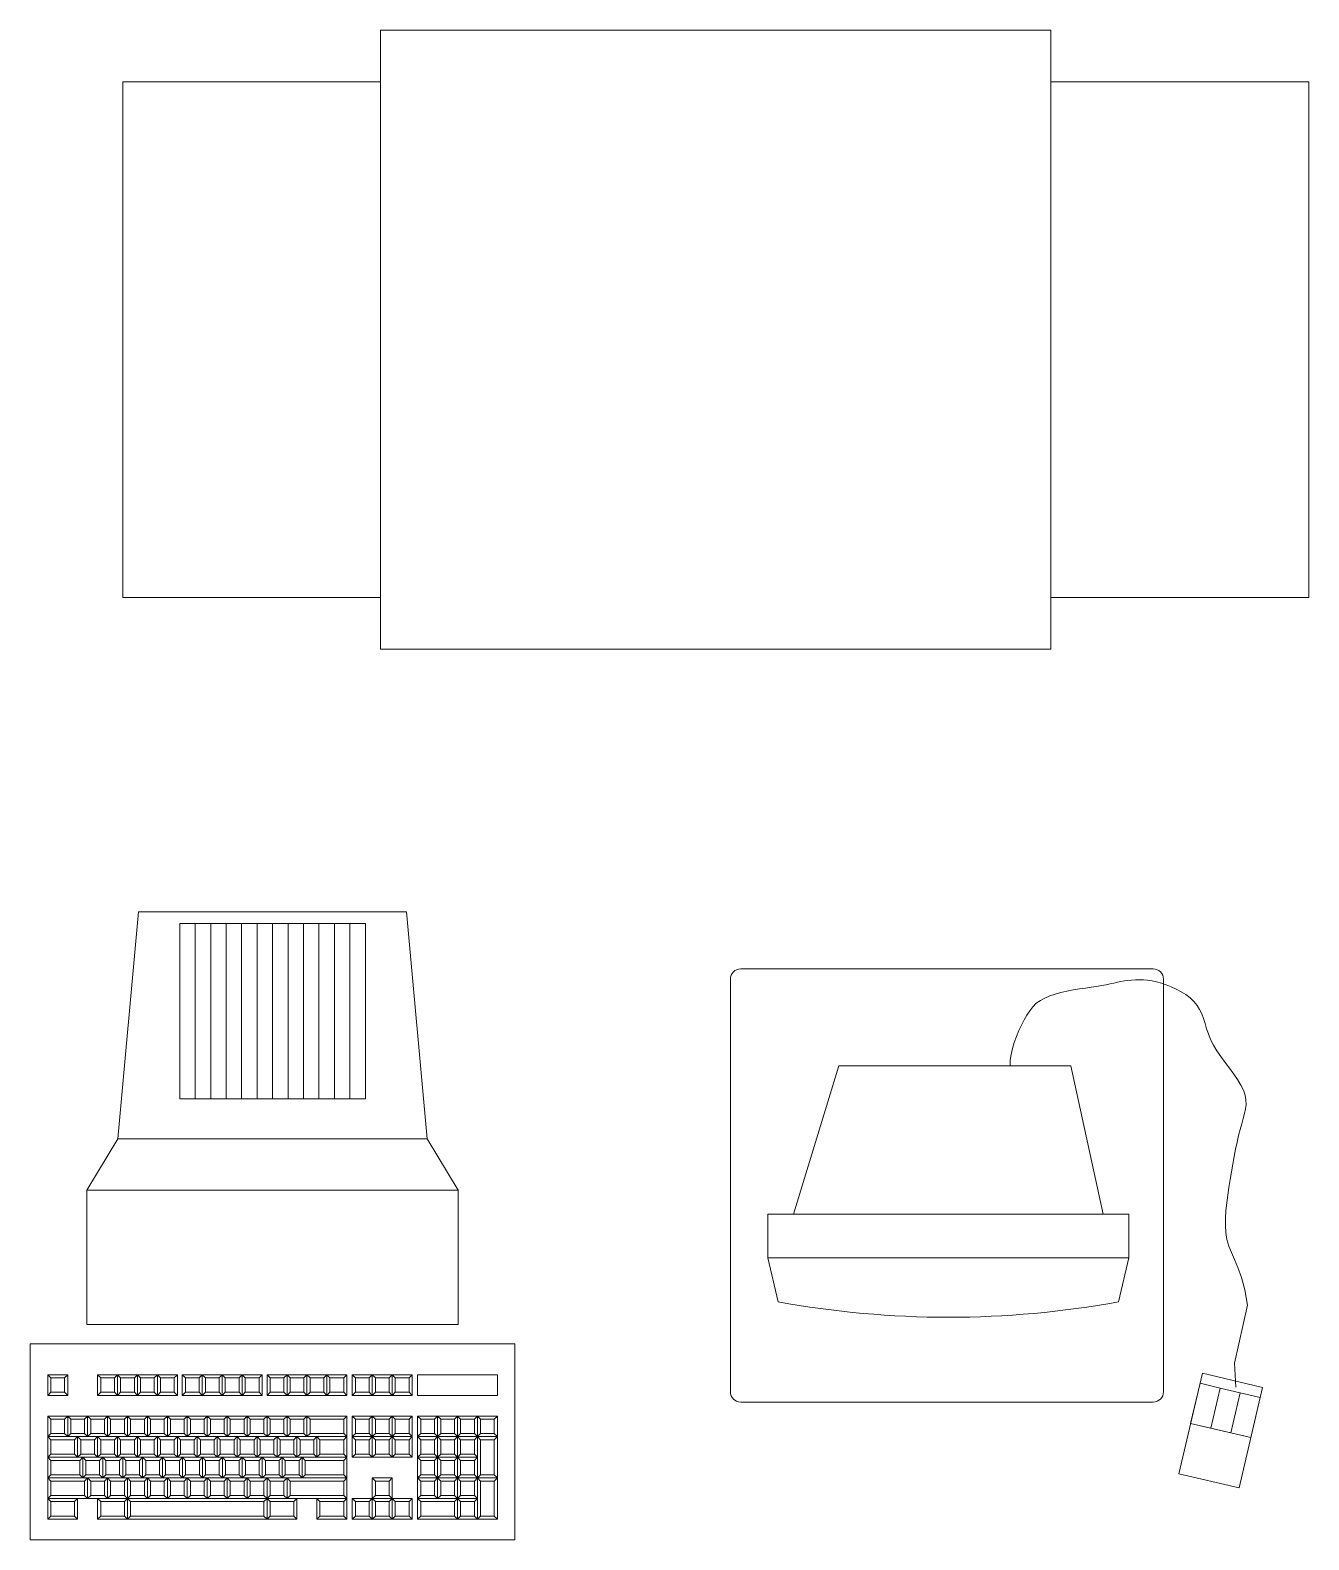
# Model space of a CAD drawing. Header units: centimetres. Extents: x -121 to 982, y -597 to 731.
# Drawn here: x -91.1 to 223.8, y 359.4 to 731.2 of the extents above; entities that cross this region are included whole.
import ezdxf

# ---------------------------------------------------------------- set-up
doc = ezdxf.new("R2010")
doc.units = ezdxf.units.CM
doc.header["$LTSCALE"] = 4.064
doc.layers.add('Design Layer-1', color=7, linetype='Continuous')

# ---------------------------------------------------------------- blocks, each defined once
blk = doc.blocks.new('Group-3')
at = {"color": 7, "linetype": 'Continuous', "lineweight": 18}
for p, q in [((194.86, 509.51), (93.26, 509.51)), ((90.72, 506.97), (90.72, 405.37)), ((183.23, 505.61), (182.13, 505.4)), ((184.23, 505.82), (183.23, 505.61)), ((185.17, 506.02), (184.23, 505.82)), ((186.06, 506.2), (185.17, 506.02)), ((186.92, 506.37), (186.06, 506.2)), ((187.77, 506.53), (186.92, 506.37)), ((188.64, 506.65), (187.77, 506.53)), ((189.53, 506.75), (188.64, 506.65)), ((190.46, 506.81), (189.53, 506.75)), ((191.43, 506.83), (190.46, 506.81)), ((192.43, 506.8), (191.43, 506.83)), ((193.47, 506.71), (192.43, 506.8)), ((194.56, 506.55), (193.47, 506.71)), ((195.68, 506.32), (194.56, 506.55)), ((196.86, 506), (195.68, 506.32)), ((198.07, 505.6), (196.86, 506)), ((197.4, 405.37), (197.4, 506.97)), ((199.31, 505.12), (198.07, 505.6)), ((168.16, 502.33), (167.06, 501.73)), ((169.37, 502.86), (168.16, 502.33)), ((170.7, 503.31), (169.37, 502.86)), ((172.13, 503.69), (170.7, 503.31)), ((173.62, 504.02), (172.13, 503.69)), ((175.15, 504.31), (173.62, 504.02)), ((176.67, 504.56), (175.15, 504.31)), ((178.16, 504.78), (176.67, 504.56)), ((179.59, 504.99), (178.16, 504.78)), ((180.92, 505.2), (179.59, 504.99)), ((182.13, 505.4), (180.92, 505.2)), ((200.54, 504.54), (199.31, 505.12)), ((201.74, 503.89), (200.54, 504.54)), ((202.87, 503.16), (201.74, 503.89)), ((203.92, 502.35), (202.87, 503.16)), ((204.85, 501.46), (203.92, 502.35)), ((164.47, 499.21), (163.75, 498.14)), ((165.24, 500.18), (164.47, 499.21)), ((166.07, 501.04), (165.24, 500.18)), ((167.06, 501.73), (166.07, 501.04)), ((205.65, 500.51), (204.85, 501.46)), ((206.28, 499.49), (205.65, 500.51)), ((206.79, 498.4), (206.28, 499.49)), ((207.22, 497.25), (206.79, 498.4)), ((162.38, 495.67), (161.74, 494.3)), ((163.05, 496.96), (162.38, 495.67)), ((163.75, 498.14), (163.05, 496.96)), ((207.61, 496.04), (207.22, 497.25)), ((208.01, 494.78), (207.61, 496.04)), ((208.46, 493.48), (208.01, 494.78)), ((160.63, 491.39), (160.2, 489.91)), ((161.15, 492.86), (160.63, 491.39)), ((161.74, 494.3), (161.15, 492.86)), ((209, 492.14), (208.46, 493.48)), ((209.68, 490.75), (209, 492.14)), ((210.53, 489.34), (209.68, 490.75)), ((159.66, 487), (159.59, 485.62)), ((159.87, 488.43), (159.66, 487)), ((160.2, 489.91), (159.87, 488.43)), ((211.51, 487.9), (210.53, 489.34)), ((212.56, 486.46), (211.51, 487.9)), ((117.42, 485.62), (106.31, 449.11)), ((174.57, 485.62), (117.42, 485.62)), ((182.51, 449.11), (174.57, 485.62)), ((213.64, 485.03), (212.56, 486.46)), ((214.68, 483.61), (213.64, 485.03)), ((215.64, 482.23), (214.68, 483.61)), ((216.47, 480.9), (215.64, 482.23)), ((217.1, 479.63), (216.47, 480.9)), ((217.51, 478.43), (217.1, 479.63)), ((217.7, 477.28), (217.51, 478.43)), ((217.59, 475.02), (217.72, 476.15)), ((217.72, 476.15), (217.7, 477.28)), ((216.65, 471.37), (217.02, 472.66)), ((217.02, 472.66), (217.35, 473.87)), ((217.35, 473.87), (217.59, 475.02)), ((215.5, 466.82), (215.87, 468.45)), ((215.87, 468.45), (216.26, 469.97)), ((216.26, 469.97), (216.65, 471.37)), ((214.79, 463.29), (215.14, 465.09)), ((215.14, 465.09), (215.5, 466.82)), ((214.13, 459.52), (214.46, 461.43)), ((214.46, 461.43), (214.79, 463.29)), ((213.52, 455.67), (213.82, 457.6)), ((213.82, 457.6), (214.13, 459.52)), ((212.97, 451.86), (213.23, 453.75)), ((213.23, 453.75), (213.52, 455.67)), ((212.65, 448.15), (212.77, 449.99)), ((212.77, 449.99), (212.97, 451.86)), ((188.86, 449.11), (99.96, 449.11)), ((99.96, 449.11), (99.96, 438.31)), ((188.86, 449.11), (182.51, 449.11)), ((188.86, 438.31), (188.86, 449.11)), ((212.64, 446.35), (212.65, 448.15)), ((212.75, 444.6), (212.64, 446.35)), ((213.02, 442.9), (212.75, 444.6)), ((213.47, 441.26), (213.02, 442.9)), ((214.1, 439.66), (213.47, 441.26)), ((214.87, 437.95), (214.1, 439.66)), ((99.96, 438.31), (188.86, 438.31)), ((102.5, 427.52), (99.96, 438.31)), ((188.86, 438.31), (186.32, 427.52)), ((215.71, 435.96), (214.87, 437.95)), ((216.57, 433.54), (215.71, 435.96)), ((217.39, 430.5), (216.57, 433.54)), ((218.09, 426.68), (217.39, 430.5)), ((214.91, 412.38), (218.09, 426.68)), ((206.97, 409.93), (201.17, 385.2)), ((221.81, 406.45), (206.97, 409.93)), ((215.2, 406.49), (214.91, 412.38)), ((206.39, 407.45), (204.07, 397.56)), ((211.33, 406.29), (206.39, 407.45)), ((209.01, 396.4), (211.33, 406.29)), ((211.33, 406.29), (209.01, 396.4)), ((216.28, 405.13), (211.33, 406.29)), ((216, 381.72), (221.81, 406.45)), ((93.26, 402.83), (194.86, 402.83)), ((213.96, 395.24), (216.28, 405.13)), ((216.28, 405.13), (213.96, 395.24)), ((221.23, 403.97), (216.28, 405.13)), ((218.91, 394.08), (221.23, 403.97)), ((204.07, 397.56), (218.91, 394.08)), ((204.07, 397.56), (209.01, 396.4)), ((209.01, 396.4), (213.96, 395.24)), ((213.96, 395.24), (218.91, 394.08)), ((201.17, 385.2), (216, 381.72))]:
    blk.add_line(p, q, dxfattribs=at)
for centre, radius, start, end in [((93.26, 506.97), 2.54, 90, 180), ((194.86, 506.97), 2.54, 0, 90), ((144.41, 656.12), 232.41, 259.6112, 280.3888), ((93.26, 405.37), 2.54, 180, 270), ((194.86, 405.37), 2.54, 270, 0)]:
    blk.add_arc(centre, radius, start, end, dxfattribs=at)
blk = doc.blocks.new('Group-6')
at = {"color": 7, "linetype": 'Continuous', "lineweight": 18}
for p, q in [((-60.12, 467.69), (-55.04, 523.57)), ((11, 523.57), (-55.04, 523.57)), ((-44.88, 520.69), (-44.88, 477.51)), ((0.84, 520.69), (-44.88, 520.69)), ((-41.07, 520.69), (-41.07, 477.51)), ((-37.26, 520.69), (-37.26, 477.51)), ((-33.45, 520.69), (-33.45, 477.51)), ((-29.64, 520.69), (-29.64, 477.51)), ((-25.83, 520.69), (-25.83, 477.51)), ((-22.02, 520.69), (-22.02, 477.51)), ((-18.21, 520.69), (-18.21, 477.51)), ((-14.4, 520.69), (-14.4, 477.51)), ((-10.59, 520.69), (-10.59, 477.51)), ((-6.78, 520.69), (-6.78, 477.51)), ((-2.97, 520.69), (-2.97, 477.51)), ((0.84, 520.69), (0.84, 477.51)), ((16.08, 467.69), (11, 523.57)), ((0.84, 477.51), (-44.88, 477.51)), ((-67.74, 454.99), (-60.12, 467.69)), ((16.08, 467.69), (-60.12, 467.69)), ((23.7, 454.99), (16.08, 467.69)), ((-76.63, 408.79), (-77.39, 409.56)), ((-77.39, 409.56), (-72.48, 409.56)), ((-77.39, 404.48), (-77.39, 409.56)), ((-72.48, 409.56), (-73.24, 408.79)), ((-72.48, 404.48), (-72.48, 409.56)), ((-65.12, 409.56), (-45.47, 409.56)), ((-64.35, 408.79), (-65.12, 409.56)), ((-65.12, 404.48), (-65.12, 409.56)), ((-60.2, 409.56), (-60.97, 408.79)), ((-59.44, 408.79), (-60.2, 409.56)), ((-60.2, 404.48), (-60.2, 409.56)), ((-55.29, 409.56), (-56.06, 408.79)), ((-54.53, 408.79), (-55.29, 409.56)), ((-55.29, 404.48), (-55.29, 409.56)), ((-50.38, 409.56), (-51.15, 408.79)), ((-49.62, 408.79), (-50.38, 409.56)), ((-50.38, 404.48), (-50.38, 409.56)), ((-45.47, 409.56), (-46.23, 408.79)), ((-45.47, 404.48), (-45.47, 409.56)), ((-43.48, 408.79), (-44.25, 409.56)), ((-44.25, 409.56), (-24.6, 409.56)), ((-44.25, 404.48), (-44.25, 409.56)), ((-39.33, 409.56), (-40.1, 408.79)), ((-38.57, 408.79), (-39.33, 409.56)), ((-39.33, 404.48), (-39.33, 409.56)), ((-34.42, 409.56), (-35.19, 408.79)), ((-33.66, 408.79), (-34.42, 409.56)), ((-34.42, 404.48), (-34.42, 409.56)), ((-29.51, 409.56), (-30.28, 408.79)), ((-28.75, 408.79), (-29.51, 409.56)), ((-29.51, 404.48), (-29.51, 409.56)), ((-24.6, 409.56), (-25.36, 408.79)), ((-24.6, 404.48), (-24.6, 409.56)), ((-22.61, 408.79), (-23.37, 409.56)), ((-23.37, 409.56), (-3.73, 409.56)), ((-23.37, 404.48), (-23.37, 409.56)), ((-18.46, 409.56), (-19.23, 408.79)), ((-17.7, 408.79), (-18.46, 409.56)), ((-18.46, 404.48), (-18.46, 409.56)), ((-13.55, 409.56), (-14.32, 408.79)), ((-12.79, 408.79), (-13.55, 409.56)), ((-13.55, 404.48), (-13.55, 409.56)), ((-8.64, 409.56), (-9.4, 408.79)), ((-7.88, 408.79), (-8.64, 409.56)), ((-8.64, 404.48), (-8.64, 409.56)), ((-3.73, 409.56), (-4.49, 408.79)), ((-3.73, 404.48), (-3.73, 409.56)), ((-2.38, 409.56), (12.35, 409.56)), ((-1.62, 408.79), (-2.38, 409.56)), ((-2.38, 404.48), (-2.38, 409.56)), ((2.53, 409.56), (1.77, 408.79)), ((3.3, 408.79), (2.53, 409.56)), ((2.53, 404.48), (2.53, 409.56)), ((7.44, 409.56), (6.68, 408.79)), ((8.21, 408.79), (7.44, 409.56)), ((7.44, 404.48), (7.44, 409.56)), ((12.35, 409.56), (11.59, 408.79)), ((12.35, 404.48), (12.35, 409.56)), ((13.71, 404.48), (13.71, 409.56)), ((13.71, 409.56), (33.35, 409.56)), ((33.35, 404.48), (33.35, 409.56)), ((-76.63, 405.24), (-77.39, 404.48)), ((-76.63, 405.24), (-76.63, 408.79)), ((-76.63, 408.79), (-73.24, 408.79)), ((-76.63, 405.24), (-73.24, 405.24)), ((-73.24, 405.24), (-73.24, 408.79)), ((-72.48, 404.48), (-73.24, 405.24)), ((-64.35, 405.24), (-65.12, 404.48)), ((-64.35, 408.79), (-60.97, 408.79)), ((-64.35, 405.24), (-64.35, 408.79)), ((-64.35, 405.24), (-60.97, 405.24)), ((-60.97, 405.24), (-60.97, 408.79)), ((-60.2, 404.48), (-60.97, 405.24)), ((-59.44, 405.24), (-60.2, 404.48)), ((-59.44, 408.79), (-56.06, 408.79)), ((-59.44, 405.24), (-59.44, 408.79)), ((-59.44, 405.24), (-56.06, 405.24)), ((-56.06, 405.24), (-56.06, 408.79)), ((-55.29, 404.48), (-56.06, 405.24)), ((-54.53, 405.24), (-55.29, 404.48)), ((-54.53, 408.79), (-51.15, 408.79)), ((-54.53, 405.24), (-54.53, 408.79)), ((-54.53, 405.24), (-51.15, 405.24)), ((-51.15, 405.24), (-51.15, 408.79)), ((-50.38, 404.48), (-51.15, 405.24)), ((-49.62, 405.24), (-50.38, 404.48)), ((-49.62, 408.79), (-46.23, 408.79)), ((-49.62, 405.24), (-49.62, 408.79)), ((-49.62, 405.24), (-46.23, 405.24)), ((-46.23, 405.24), (-46.23, 408.79)), ((-45.47, 404.48), (-46.23, 405.24)), ((-43.48, 405.24), (-44.25, 404.48)), ((-43.48, 408.79), (-40.1, 408.79)), ((-43.48, 405.24), (-43.48, 408.79)), ((-43.48, 405.24), (-40.1, 405.24)), ((-40.1, 405.24), (-40.1, 408.79)), ((-39.33, 404.48), (-40.1, 405.24)), ((-38.57, 405.24), (-39.33, 404.48)), ((-38.57, 408.79), (-35.19, 408.79)), ((-38.57, 405.24), (-38.57, 408.79)), ((-38.57, 405.24), (-35.19, 405.24)), ((-35.19, 405.24), (-35.19, 408.79)), ((-34.42, 404.48), (-35.19, 405.24)), ((-33.66, 405.24), (-34.42, 404.48)), ((-33.66, 408.79), (-30.28, 408.79)), ((-33.66, 405.24), (-33.66, 408.79)), ((-33.66, 405.24), (-30.28, 405.24)), ((-30.28, 405.24), (-30.28, 408.79)), ((-29.51, 404.48), (-30.28, 405.24)), ((-28.75, 405.24), (-29.51, 404.48)), ((-28.75, 408.79), (-25.36, 408.79)), ((-28.75, 405.24), (-28.75, 408.79)), ((-28.75, 405.24), (-25.36, 405.24)), ((-25.36, 405.24), (-25.36, 408.79)), ((-24.6, 404.48), (-25.36, 405.24)), ((-22.61, 405.24), (-23.37, 404.48)), ((-22.61, 408.79), (-19.23, 408.79)), ((-22.61, 405.24), (-22.61, 408.79)), ((-22.61, 405.24), (-19.23, 405.24)), ((-19.23, 405.24), (-19.23, 408.79)), ((-18.46, 404.48), (-19.23, 405.24)), ((-17.7, 405.24), (-18.46, 404.48)), ((-17.7, 408.79), (-14.32, 408.79)), ((-17.7, 405.24), (-17.7, 408.79)), ((-17.7, 405.24), (-14.32, 405.24)), ((-14.32, 405.24), (-14.32, 408.79)), ((-13.55, 404.48), (-14.32, 405.24)), ((-12.79, 405.24), (-13.55, 404.48)), ((-12.79, 408.79), (-9.4, 408.79)), ((-12.79, 405.24), (-12.79, 408.79)), ((-12.79, 405.24), (-9.4, 405.24)), ((-9.4, 405.24), (-9.4, 408.79)), ((-8.64, 404.48), (-9.4, 405.24)), ((-7.88, 405.24), (-8.64, 404.48)), ((-7.88, 408.79), (-4.49, 408.79)), ((-7.88, 405.24), (-7.88, 408.79)), ((-7.88, 405.24), (-4.49, 405.24)), ((-4.49, 405.24), (-4.49, 408.79)), ((-3.73, 404.48), (-4.49, 405.24)), ((-1.62, 405.24), (-2.38, 404.48)), ((-1.62, 408.79), (1.77, 408.79)), ((-1.62, 405.24), (-1.62, 408.79)), ((-1.62, 405.24), (1.77, 405.24)), ((1.77, 405.24), (1.77, 408.79)), ((2.53, 404.48), (1.77, 405.24)), ((3.3, 405.24), (2.53, 404.48)), ((3.3, 408.79), (6.68, 408.79)), ((3.3, 405.24), (3.3, 408.79)), ((3.3, 405.24), (6.68, 405.24)), ((6.68, 405.24), (6.68, 408.79)), ((7.44, 404.48), (6.68, 405.24)), ((8.21, 405.24), (7.44, 404.48)), ((8.21, 408.79), (11.59, 408.79)), ((8.21, 405.24), (8.21, 408.79)), ((8.21, 405.24), (11.59, 405.24)), ((11.59, 405.24), (11.59, 408.79)), ((12.35, 404.48), (11.59, 405.24)), ((-77.39, 404.48), (-72.48, 404.48)), ((-65.12, 404.48), (-45.47, 404.48)), ((-44.25, 404.48), (-24.6, 404.48)), ((-23.37, 404.48), (-3.73, 404.48)), ((-2.38, 404.48), (12.35, 404.48)), ((13.71, 404.48), (33.35, 404.48)), ((-77.39, 399.4), (-3.73, 399.4)), ((-76.63, 398.63), (-77.39, 399.4)), ((-77.39, 374), (-77.39, 399.4)), ((-76.63, 398.63), (-73.24, 398.63)), ((-76.63, 395.08), (-76.63, 398.63)), ((-72.48, 399.4), (-73.24, 398.63)), ((-73.24, 395.08), (-73.24, 398.63)), ((-71.72, 398.63), (-72.48, 399.4)), ((-72.48, 394.32), (-72.48, 399.4)), ((-71.72, 398.63), (-68.33, 398.63)), ((-71.72, 395.08), (-71.72, 398.63)), ((-67.57, 399.4), (-68.33, 398.63)), ((-68.33, 395.08), (-68.33, 398.63)), ((-66.81, 398.63), (-67.57, 399.4)), ((-67.57, 394.32), (-67.57, 399.4)), ((-66.81, 398.63), (-63.42, 398.63)), ((-66.81, 395.08), (-66.81, 398.63)), ((-62.66, 399.4), (-63.42, 398.63)), ((-63.42, 395.08), (-63.42, 398.63)), ((-61.9, 398.63), (-62.66, 399.4)), ((-62.66, 394.32), (-62.66, 399.4)), ((-61.9, 398.63), (-58.51, 398.63)), ((-61.9, 395.08), (-61.9, 398.63)), ((-57.75, 399.4), (-58.51, 398.63)), ((-58.51, 395.08), (-58.51, 398.63)), ((-56.99, 398.63), (-57.75, 399.4)), ((-57.75, 394.32), (-57.75, 399.4)), ((-56.99, 398.63), (-53.6, 398.63)), ((-56.99, 395.08), (-56.99, 398.63)), ((-52.84, 399.4), (-53.6, 398.63)), ((-53.6, 395.08), (-53.6, 398.63)), ((-52.08, 398.63), (-52.84, 399.4)), ((-52.84, 394.32), (-52.84, 399.4)), ((-52.08, 398.63), (-48.69, 398.63)), ((-52.08, 395.08), (-52.08, 398.63)), ((-47.93, 399.4), (-48.69, 398.63)), ((-48.69, 395.08), (-48.69, 398.63)), ((-47.17, 398.63), (-47.93, 399.4)), ((-47.93, 394.32), (-47.93, 399.4)), ((-47.17, 398.63), (-43.78, 398.63)), ((-47.17, 395.08), (-47.17, 398.63)), ((-43.02, 399.4), (-43.78, 398.63)), ((-43.78, 395.08), (-43.78, 398.63)), ((-42.26, 398.63), (-43.02, 399.4)), ((-43.02, 394.32), (-43.02, 399.4)), ((-42.26, 398.63), (-38.87, 398.63)), ((-42.26, 395.08), (-42.26, 398.63)), ((-38.11, 399.4), (-38.87, 398.63)), ((-38.87, 395.08), (-38.87, 398.63)), ((-37.34, 398.63), (-38.11, 399.4)), ((-38.11, 394.32), (-38.11, 399.4)), ((-37.34, 398.63), (-33.96, 398.63)), ((-37.34, 395.08), (-37.34, 398.63)), ((-33.2, 399.4), (-33.96, 398.63)), ((-33.96, 395.08), (-33.96, 398.63)), ((-32.43, 398.63), (-33.2, 399.4)), ((-33.2, 394.32), (-33.2, 399.4)), ((-32.43, 398.63), (-29.05, 398.63)), ((-32.43, 395.08), (-32.43, 398.63)), ((-28.29, 399.4), (-29.05, 398.63)), ((-29.05, 395.08), (-29.05, 398.63)), ((-27.52, 398.63), (-28.29, 399.4)), ((-28.29, 394.32), (-28.29, 399.4)), ((-27.52, 398.63), (-24.14, 398.63)), ((-27.52, 395.08), (-27.52, 398.63)), ((-23.37, 399.4), (-24.14, 398.63)), ((-24.14, 395.08), (-24.14, 398.63)), ((-22.61, 398.63), (-23.37, 399.4)), ((-23.37, 394.32), (-23.37, 399.4)), ((-22.61, 398.63), (-19.23, 398.63)), ((-22.61, 395.08), (-22.61, 398.63)), ((-18.46, 399.4), (-19.23, 398.63)), ((-19.23, 395.08), (-19.23, 398.63)), ((-17.7, 398.63), (-18.46, 399.4)), ((-18.46, 394.32), (-18.46, 399.4)), ((-17.7, 398.63), (-14.32, 398.63)), ((-17.7, 395.08), (-17.7, 398.63)), ((-13.55, 399.4), (-14.32, 398.63)), ((-14.32, 395.08), (-14.32, 398.63)), ((-12.79, 398.63), (-13.55, 399.4)), ((-13.55, 394.32), (-13.55, 399.4)), ((-12.79, 398.63), (-4.49, 398.63)), ((-12.79, 395.08), (-12.79, 398.63)), ((-3.73, 399.4), (-4.49, 398.63)), ((-4.49, 395.08), (-4.49, 398.63)), ((-3.73, 374), (-3.73, 399.4)), ((12.35, 399.4), (-2.38, 399.4)), ((-1.62, 398.63), (-2.38, 399.4)), ((-2.38, 389.24), (-2.38, 399.4)), ((-1.62, 398.63), (1.77, 398.63)), ((-1.62, 395.08), (-1.62, 398.63)), ((2.53, 399.4), (1.77, 398.63)), ((1.77, 395.08), (1.77, 398.63)), ((3.3, 398.63), (2.53, 399.4)), ((2.53, 389.24), (2.53, 399.4)), ((3.3, 398.63), (6.68, 398.63)), ((3.3, 395.08), (3.3, 398.63)), ((7.44, 399.4), (6.68, 398.63)), ((6.68, 395.08), (6.68, 398.63)), ((8.21, 398.63), (7.44, 399.4)), ((7.44, 389.24), (7.44, 399.4)), ((8.21, 398.63), (11.59, 398.63)), ((8.21, 395.08), (8.21, 398.63)), ((12.35, 399.4), (11.59, 398.63)), ((11.59, 395.08), (11.59, 398.63)), ((12.35, 389.24), (12.35, 399.4)), ((14.47, 398.63), (13.71, 399.4)), ((13.71, 374), (13.71, 399.4)), ((33.35, 399.4), (13.71, 399.4)), ((14.47, 398.63), (17.86, 398.63)), ((14.47, 395.08), (14.47, 398.63)), ((18.62, 399.4), (17.86, 398.63)), ((17.86, 395.08), (17.86, 398.63)), ((19.38, 398.63), (18.62, 399.4)), ((18.62, 379.08), (18.62, 399.4)), ((19.38, 398.63), (22.77, 398.63)), ((19.38, 395.08), (19.38, 398.63)), ((23.53, 399.4), (22.77, 398.63)), ((22.77, 395.08), (22.77, 398.63)), ((24.29, 398.63), (23.53, 399.4)), ((23.53, 374), (23.53, 399.4)), ((24.29, 398.63), (27.68, 398.63)), ((24.29, 395.08), (24.29, 398.63)), ((28.44, 399.4), (27.68, 398.63)), ((27.68, 395.08), (27.68, 398.63)), ((29.2, 398.63), (28.44, 399.4)), ((28.44, 374), (28.44, 399.4)), ((29.2, 398.63), (32.59, 398.63)), ((29.2, 395.08), (29.2, 398.63)), ((33.35, 399.4), (32.59, 398.63)), ((32.59, 395.08), (32.59, 398.63)), ((33.35, 374), (33.35, 399.4)), ((-76.63, 395.08), (-77.39, 394.32)), ((-77.39, 394.32), (-3.73, 394.32)), ((-76.63, 393.55), (-77.39, 394.32)), ((-76.63, 395.08), (-73.24, 395.08)), ((-72.48, 394.32), (-73.24, 395.08)), ((-71.72, 395.08), (-72.48, 394.32)), ((-71.72, 395.08), (-68.33, 395.08)), ((-70.03, 394.32), (-70.79, 393.55)), ((-69.26, 393.55), (-70.03, 394.32)), ((-70.03, 389.24), (-70.03, 394.32)), ((-67.57, 394.32), (-68.33, 395.08)), ((-66.81, 395.08), (-67.57, 394.32)), ((-66.81, 395.08), (-63.42, 395.08)), ((-65.12, 394.32), (-65.88, 393.55)), ((-64.35, 393.55), (-65.12, 394.32)), ((-65.12, 389.24), (-65.12, 394.32)), ((-62.66, 394.32), (-63.42, 395.08)), ((-61.9, 395.08), (-62.66, 394.32)), ((-61.9, 395.08), (-58.51, 395.08)), ((-60.2, 394.32), (-60.97, 393.55)), ((-59.44, 393.55), (-60.2, 394.32)), ((-60.2, 389.24), (-60.2, 394.32)), ((-57.75, 394.32), (-58.51, 395.08)), ((-56.99, 395.08), (-57.75, 394.32)), ((-56.99, 395.08), (-53.6, 395.08)), ((-55.29, 394.32), (-56.06, 393.55)), ((-54.53, 393.55), (-55.29, 394.32)), ((-55.29, 389.24), (-55.29, 394.32)), ((-52.84, 394.32), (-53.6, 395.08)), ((-52.08, 395.08), (-52.84, 394.32)), ((-52.08, 395.08), (-48.69, 395.08)), ((-50.38, 394.32), (-51.15, 393.55)), ((-49.62, 393.55), (-50.38, 394.32)), ((-50.38, 389.24), (-50.38, 394.32)), ((-47.93, 394.32), (-48.69, 395.08)), ((-47.17, 395.08), (-47.93, 394.32)), ((-47.17, 395.08), (-43.78, 395.08)), ((-45.47, 394.32), (-46.23, 393.55)), ((-44.71, 393.55), (-45.47, 394.32)), ((-45.47, 389.24), (-45.47, 394.32)), ((-43.02, 394.32), (-43.78, 395.08)), ((-42.26, 395.08), (-43.02, 394.32)), ((-42.26, 395.08), (-38.87, 395.08)), ((-40.56, 394.32), (-41.32, 393.55)), ((-39.8, 393.55), (-40.56, 394.32)), ((-40.56, 389.24), (-40.56, 394.32)), ((-38.11, 394.32), (-38.87, 395.08)), ((-37.34, 395.08), (-38.11, 394.32)), ((-37.34, 395.08), (-33.96, 395.08)), ((-35.65, 394.32), (-36.41, 393.55)), ((-34.89, 393.55), (-35.65, 394.32)), ((-35.65, 389.24), (-35.65, 394.32)), ((-33.2, 394.32), (-33.96, 395.08)), ((-32.43, 395.08), (-33.2, 394.32)), ((-32.43, 395.08), (-29.05, 395.08)), ((-30.74, 394.32), (-31.5, 393.55)), ((-29.98, 393.55), (-30.74, 394.32)), ((-30.74, 389.24), (-30.74, 394.32)), ((-28.29, 394.32), (-29.05, 395.08)), ((-27.52, 395.08), (-28.29, 394.32)), ((-27.52, 395.08), (-24.14, 395.08)), ((-25.83, 394.32), (-26.59, 393.55)), ((-25.07, 393.55), (-25.83, 394.32)), ((-25.83, 389.24), (-25.83, 394.32)), ((-23.37, 394.32), (-24.14, 395.08)), ((-22.61, 395.08), (-23.37, 394.32)), ((-22.61, 395.08), (-19.23, 395.08)), ((-20.92, 394.32), (-21.68, 393.55)), ((-20.16, 393.55), (-20.92, 394.32)), ((-20.92, 389.24), (-20.92, 394.32)), ((-18.46, 394.32), (-19.23, 395.08)), ((-17.7, 395.08), (-18.46, 394.32)), ((-17.7, 395.08), (-14.32, 395.08)), ((-16.01, 394.32), (-16.77, 393.55)), ((-15.25, 393.55), (-16.01, 394.32)), ((-16.01, 389.24), (-16.01, 394.32)), ((-13.55, 394.32), (-14.32, 395.08)), ((-12.79, 395.08), (-13.55, 394.32)), ((-12.79, 395.08), (-4.49, 395.08)), ((-11.1, 394.32), (-11.86, 393.55)), ((-10.34, 393.55), (-11.1, 394.32)), ((-11.1, 389.24), (-11.1, 394.32)), ((-3.73, 394.32), (-4.49, 395.08)), ((-3.73, 394.32), (-4.49, 393.55)), ((-1.62, 395.08), (-2.38, 394.32)), ((-2.38, 394.32), (12.35, 394.32)), ((-1.62, 393.55), (-2.38, 394.32)), ((-1.62, 395.08), (1.77, 395.08)), ((2.53, 394.32), (1.77, 395.08)), ((2.53, 394.32), (1.77, 393.55)), ((3.3, 395.08), (2.53, 394.32)), ((3.3, 393.55), (2.53, 394.32)), ((3.3, 395.08), (6.68, 395.08)), ((7.44, 394.32), (6.68, 395.08)), ((7.44, 394.32), (6.68, 393.55)), ((8.21, 395.08), (7.44, 394.32)), ((8.21, 393.55), (7.44, 394.32)), ((8.21, 395.08), (11.59, 395.08)), ((12.35, 394.32), (11.59, 395.08)), ((12.35, 394.32), (11.59, 393.55)), ((14.47, 395.08), (13.71, 394.32)), ((14.47, 393.55), (13.71, 394.32)), ((13.71, 394.32), (33.35, 394.32)), ((14.47, 395.08), (17.86, 395.08)), ((18.62, 394.32), (17.86, 395.08)), ((18.62, 394.32), (17.86, 393.55)), ((19.38, 395.08), (18.62, 394.32)), ((19.38, 393.55), (18.62, 394.32)), ((19.38, 395.08), (22.77, 395.08)), ((23.53, 394.32), (22.77, 395.08)), ((23.53, 394.32), (22.77, 393.55)), ((24.29, 395.08), (23.53, 394.32)), ((24.29, 393.55), (23.53, 394.32)), ((24.29, 395.08), (27.68, 395.08)), ((28.44, 394.32), (27.68, 395.08)), ((28.44, 394.32), (27.68, 393.55)), ((29.2, 395.08), (28.44, 394.32)), ((29.2, 393.55), (28.44, 394.32)), ((29.2, 395.08), (32.59, 395.08)), ((33.35, 394.32), (32.59, 395.08)), ((33.35, 394.32), (32.59, 393.55)), ((-76.63, 393.55), (-70.79, 393.55)), ((-76.63, 390), (-76.63, 393.55)), ((-70.79, 390), (-70.79, 393.55)), ((-69.26, 393.55), (-65.88, 393.55)), ((-69.26, 390), (-69.26, 393.55)), ((-65.88, 390), (-65.88, 393.55)), ((-64.35, 393.55), (-60.97, 393.55)), ((-64.35, 390), (-64.35, 393.55)), ((-60.97, 390), (-60.97, 393.55)), ((-59.44, 393.55), (-56.06, 393.55)), ((-59.44, 390), (-59.44, 393.55)), ((-56.06, 390), (-56.06, 393.55)), ((-54.53, 393.55), (-51.15, 393.55)), ((-54.53, 390), (-54.53, 393.55)), ((-51.15, 390), (-51.15, 393.55)), ((-49.62, 393.55), (-46.23, 393.55)), ((-49.62, 390), (-49.62, 393.55)), ((-46.23, 390), (-46.23, 393.55)), ((-44.71, 393.55), (-41.32, 393.55)), ((-44.71, 390), (-44.71, 393.55)), ((-41.32, 390), (-41.32, 393.55)), ((-39.8, 393.55), (-36.41, 393.55)), ((-39.8, 390), (-39.8, 393.55)), ((-36.41, 390), (-36.41, 393.55)), ((-34.89, 393.55), (-31.5, 393.55)), ((-34.89, 390), (-34.89, 393.55)), ((-31.5, 390), (-31.5, 393.55)), ((-29.98, 393.55), (-26.59, 393.55)), ((-29.98, 390), (-29.98, 393.55)), ((-26.59, 390), (-26.59, 393.55)), ((-25.07, 393.55), (-21.68, 393.55)), ((-25.07, 390), (-25.07, 393.55)), ((-21.68, 390), (-21.68, 393.55)), ((-20.16, 393.55), (-16.77, 393.55)), ((-20.16, 390), (-20.16, 393.55)), ((-16.77, 390), (-16.77, 393.55)), ((-15.25, 393.55), (-11.86, 393.55)), ((-15.25, 390), (-15.25, 393.55)), ((-11.86, 390), (-11.86, 393.55)), ((-10.34, 393.55), (-4.49, 393.55)), ((-10.34, 390), (-10.34, 393.55)), ((-4.49, 390), (-4.49, 393.55)), ((-1.62, 393.55), (1.77, 393.55)), ((-1.62, 390), (-1.62, 393.55)), ((1.77, 390), (1.77, 393.55)), ((3.3, 393.55), (6.68, 393.55)), ((3.3, 390), (3.3, 393.55)), ((6.68, 390), (6.68, 393.55)), ((8.21, 393.55), (11.59, 393.55)), ((8.21, 390), (8.21, 393.55)), ((11.59, 390), (11.59, 393.55)), ((14.47, 393.55), (17.86, 393.55)), ((14.47, 390), (14.47, 393.55)), ((17.86, 390), (17.86, 393.55)), ((19.38, 393.55), (22.77, 393.55)), ((19.38, 390), (19.38, 393.55)), ((22.77, 390), (22.77, 393.55)), ((24.29, 393.55), (27.68, 393.55)), ((24.29, 390), (24.29, 393.55)), ((27.68, 390), (27.68, 393.55)), ((29.2, 384.92), (29.2, 393.55)), ((29.2, 393.55), (32.59, 393.55)), ((32.59, 384.92), (32.59, 393.55)), ((-76.63, 390), (-77.39, 389.24)), ((-77.39, 389.24), (-3.73, 389.24)), ((-76.63, 388.47), (-77.39, 389.24)), ((-76.63, 390), (-70.79, 390)), ((-76.63, 388.47), (-69.52, 388.47)), ((-76.63, 384.92), (-76.63, 388.47)), ((-70.03, 389.24), (-70.79, 390)), ((-69.26, 390), (-70.03, 389.24)), ((-68.76, 389.24), (-69.52, 388.47)), ((-69.52, 384.92), (-69.52, 388.47)), ((-69.26, 390), (-65.88, 390)), ((-67.99, 388.47), (-68.76, 389.24)), ((-68.76, 384.16), (-68.76, 389.24)), ((-67.99, 388.47), (-64.61, 388.47)), ((-67.99, 384.92), (-67.99, 388.47)), ((-65.12, 389.24), (-65.88, 390)), ((-64.35, 390), (-65.12, 389.24)), ((-63.85, 389.24), (-64.61, 388.47)), ((-64.61, 384.92), (-64.61, 388.47)), ((-64.35, 390), (-60.97, 390)), ((-63.08, 388.47), (-63.85, 389.24)), ((-63.85, 384.16), (-63.85, 389.24)), ((-63.08, 388.47), (-59.7, 388.47)), ((-63.08, 384.92), (-63.08, 388.47)), ((-60.2, 389.24), (-60.97, 390)), ((-59.44, 390), (-60.2, 389.24)), ((-58.93, 389.24), (-59.7, 388.47)), ((-59.7, 384.92), (-59.7, 388.47)), ((-59.44, 390), (-56.06, 390)), ((-58.17, 388.47), (-58.93, 389.24)), ((-58.93, 384.16), (-58.93, 389.24)), ((-58.17, 388.47), (-54.79, 388.47)), ((-58.17, 384.92), (-58.17, 388.47)), ((-55.29, 389.24), (-56.06, 390)), ((-54.53, 390), (-55.29, 389.24)), ((-54.02, 389.24), (-54.79, 388.47)), ((-54.79, 384.92), (-54.79, 388.47)), ((-54.53, 390), (-51.15, 390)), ((-53.26, 388.47), (-54.02, 389.24)), ((-54.02, 384.16), (-54.02, 389.24)), ((-53.26, 388.47), (-49.88, 388.47)), ((-53.26, 384.92), (-53.26, 388.47)), ((-50.38, 389.24), (-51.15, 390)), ((-49.62, 390), (-50.38, 389.24)), ((-49.11, 389.24), (-49.88, 388.47)), ((-49.88, 384.92), (-49.88, 388.47)), ((-49.62, 390), (-46.23, 390)), ((-48.35, 388.47), (-49.11, 389.24)), ((-49.11, 384.16), (-49.11, 389.24)), ((-48.35, 388.47), (-44.96, 388.47)), ((-48.35, 384.92), (-48.35, 388.47)), ((-45.47, 389.24), (-46.23, 390)), ((-44.71, 390), (-45.47, 389.24)), ((-44.2, 389.24), (-44.96, 388.47)), ((-44.96, 384.92), (-44.96, 388.47)), ((-44.71, 390), (-41.32, 390)), ((-43.44, 388.47), (-44.2, 389.24)), ((-44.2, 384.16), (-44.2, 389.24)), ((-43.44, 388.47), (-40.05, 388.47)), ((-43.44, 384.92), (-43.44, 388.47)), ((-40.56, 389.24), (-41.32, 390)), ((-39.8, 390), (-40.56, 389.24)), ((-39.29, 389.24), (-40.05, 388.47)), ((-40.05, 384.92), (-40.05, 388.47)), ((-39.8, 390), (-36.41, 390)), ((-38.53, 388.47), (-39.29, 389.24)), ((-39.29, 384.16), (-39.29, 389.24)), ((-38.53, 388.47), (-35.14, 388.47)), ((-38.53, 384.92), (-38.53, 388.47)), ((-35.65, 389.24), (-36.41, 390)), ((-34.89, 390), (-35.65, 389.24)), ((-34.38, 389.24), (-35.14, 388.47)), ((-35.14, 384.92), (-35.14, 388.47)), ((-34.89, 390), (-31.5, 390)), ((-33.62, 388.47), (-34.38, 389.24)), ((-34.38, 384.16), (-34.38, 389.24)), ((-33.62, 388.47), (-30.23, 388.47)), ((-33.62, 384.92), (-33.62, 388.47)), ((-30.74, 389.24), (-31.5, 390)), ((-29.98, 390), (-30.74, 389.24)), ((-29.47, 389.24), (-30.23, 388.47)), ((-30.23, 384.92), (-30.23, 388.47)), ((-29.98, 390), (-26.59, 390)), ((-28.71, 388.47), (-29.47, 389.24)), ((-29.47, 384.16), (-29.47, 389.24)), ((-28.71, 388.47), (-25.32, 388.47)), ((-28.71, 384.92), (-28.71, 388.47)), ((-25.83, 389.24), (-26.59, 390)), ((-25.07, 390), (-25.83, 389.24)), ((-24.56, 389.24), (-25.32, 388.47)), ((-25.32, 384.92), (-25.32, 388.47)), ((-25.07, 390), (-21.68, 390)), ((-23.8, 388.47), (-24.56, 389.24)), ((-24.56, 384.16), (-24.56, 389.24)), ((-23.8, 388.47), (-20.41, 388.47)), ((-23.8, 384.92), (-23.8, 388.47)), ((-20.92, 389.24), (-21.68, 390)), ((-20.16, 390), (-20.92, 389.24)), ((-19.65, 389.24), (-20.41, 388.47)), ((-20.41, 384.92), (-20.41, 388.47)), ((-20.16, 390), (-16.77, 390)), ((-18.89, 388.47), (-19.65, 389.24)), ((-19.65, 384.16), (-19.65, 389.24)), ((-18.89, 388.47), (-15.5, 388.47)), ((-18.89, 384.92), (-18.89, 388.47)), ((-16.01, 389.24), (-16.77, 390)), ((-15.25, 390), (-16.01, 389.24)), ((-14.74, 389.24), (-15.5, 388.47)), ((-15.5, 384.92), (-15.5, 388.47)), ((-15.25, 390), (-11.86, 390)), ((-13.98, 388.47), (-14.74, 389.24)), ((-14.74, 384.16), (-14.74, 389.24)), ((-13.98, 388.47), (-4.49, 388.47)), ((-13.98, 384.92), (-13.98, 388.47)), ((-11.1, 389.24), (-11.86, 390)), ((-10.34, 390), (-11.1, 389.24)), ((-10.34, 390), (-4.49, 390)), ((-3.73, 389.24), (-4.49, 390)), ((-3.73, 389.24), (-4.49, 388.47)), ((-4.49, 384.92), (-4.49, 388.47)), ((-1.62, 390), (-2.38, 389.24)), ((-2.38, 389.24), (12.35, 389.24)), ((-1.62, 390), (1.77, 390)), ((2.53, 389.24), (1.77, 390)), ((3.3, 390), (2.53, 389.24)), ((3.3, 390), (6.68, 390)), ((7.44, 389.24), (6.68, 390)), ((8.21, 390), (7.44, 389.24)), ((8.21, 390), (11.59, 390)), ((12.35, 389.24), (11.59, 390)), ((14.47, 390), (13.71, 389.24)), ((14.47, 388.47), (13.71, 389.24)), ((13.71, 389.24), (28.44, 389.24)), ((14.47, 390), (17.86, 390)), ((14.47, 388.47), (17.86, 388.47)), ((14.47, 384.92), (14.47, 388.47)), ((18.62, 389.24), (17.86, 390)), ((18.62, 389.24), (17.86, 388.47)), ((17.86, 384.92), (17.86, 388.47)), ((19.38, 390), (18.62, 389.24)), ((19.38, 388.47), (18.62, 389.24)), ((19.38, 390), (22.77, 390)), ((19.38, 388.47), (22.77, 388.47)), ((19.38, 384.92), (19.38, 388.47)), ((23.53, 389.24), (22.77, 390)), ((23.53, 389.24), (22.77, 388.47)), ((22.77, 384.92), (22.77, 388.47)), ((24.29, 390), (23.53, 389.24)), ((24.29, 388.47), (23.53, 389.24)), ((24.29, 390), (27.68, 390)), ((24.29, 388.47), (27.68, 388.47)), ((24.29, 384.92), (24.29, 388.47)), ((28.44, 389.24), (27.68, 390)), ((28.44, 389.24), (27.68, 388.47)), ((27.68, 384.92), (27.68, 388.47)), ((-76.63, 384.92), (-77.39, 384.16)), ((-77.39, 384.16), (-3.73, 384.16)), ((-76.63, 383.39), (-77.39, 384.16)), ((-76.63, 384.92), (-69.52, 384.92)), ((-76.63, 383.39), (-68.33, 383.39)), ((-76.63, 379.84), (-76.63, 383.39)), ((-68.76, 384.16), (-69.52, 384.92)), ((-67.99, 384.92), (-68.76, 384.16)), ((-67.57, 384.16), (-68.33, 383.39)), ((-68.33, 379.84), (-68.33, 383.39)), ((-67.99, 384.92), (-64.61, 384.92)), ((-66.81, 383.39), (-67.57, 384.16)), ((-67.57, 379.08), (-67.57, 384.16)), ((-66.81, 383.39), (-63.42, 383.39)), ((-66.81, 379.84), (-66.81, 383.39)), ((-63.85, 384.16), (-64.61, 384.92)), ((-63.08, 384.92), (-63.85, 384.16)), ((-62.66, 384.16), (-63.42, 383.39)), ((-63.42, 379.84), (-63.42, 383.39)), ((-63.08, 384.92), (-59.7, 384.92)), ((-61.9, 383.39), (-62.66, 384.16)), ((-62.66, 379.08), (-62.66, 384.16)), ((-61.9, 383.39), (-58.51, 383.39)), ((-61.9, 379.84), (-61.9, 383.39)), ((-58.93, 384.16), (-59.7, 384.92)), ((-58.17, 384.92), (-58.93, 384.16)), ((-57.75, 384.16), (-58.51, 383.39)), ((-58.51, 379.84), (-58.51, 383.39)), ((-58.17, 384.92), (-54.79, 384.92)), ((-56.99, 383.39), (-57.75, 384.16)), ((-57.75, 379.08), (-57.75, 384.16)), ((-56.99, 383.39), (-53.6, 383.39)), ((-56.99, 379.84), (-56.99, 383.39)), ((-54.02, 384.16), (-54.79, 384.92)), ((-53.26, 384.92), (-54.02, 384.16)), ((-52.84, 384.16), (-53.6, 383.39)), ((-53.6, 379.84), (-53.6, 383.39)), ((-53.26, 384.92), (-49.88, 384.92)), ((-52.08, 383.39), (-52.84, 384.16)), ((-52.84, 379.08), (-52.84, 384.16)), ((-52.08, 383.39), (-48.69, 383.39)), ((-52.08, 379.84), (-52.08, 383.39)), ((-49.11, 384.16), (-49.88, 384.92)), ((-48.35, 384.92), (-49.11, 384.16)), ((-47.93, 384.16), (-48.69, 383.39)), ((-48.69, 379.84), (-48.69, 383.39)), ((-48.35, 384.92), (-44.96, 384.92)), ((-47.17, 383.39), (-47.93, 384.16)), ((-47.93, 379.08), (-47.93, 384.16)), ((-47.17, 383.39), (-43.78, 383.39)), ((-47.17, 379.84), (-47.17, 383.39)), ((-44.2, 384.16), (-44.96, 384.92)), ((-43.44, 384.92), (-44.2, 384.16)), ((-43.02, 384.16), (-43.78, 383.39)), ((-43.78, 379.84), (-43.78, 383.39)), ((-43.44, 384.92), (-40.05, 384.92)), ((-42.26, 383.39), (-43.02, 384.16)), ((-43.02, 379.08), (-43.02, 384.16)), ((-42.26, 383.39), (-38.87, 383.39)), ((-42.26, 379.84), (-42.26, 383.39)), ((-39.29, 384.16), (-40.05, 384.92)), ((-38.53, 384.92), (-39.29, 384.16)), ((-38.11, 384.16), (-38.87, 383.39)), ((-38.87, 379.84), (-38.87, 383.39)), ((-38.53, 384.92), (-35.14, 384.92)), ((-37.34, 383.39), (-38.11, 384.16)), ((-38.11, 379.08), (-38.11, 384.16)), ((-37.34, 383.39), (-33.96, 383.39)), ((-37.34, 379.84), (-37.34, 383.39)), ((-34.38, 384.16), (-35.14, 384.92)), ((-33.62, 384.92), (-34.38, 384.16)), ((-33.2, 384.16), (-33.96, 383.39)), ((-33.96, 379.84), (-33.96, 383.39)), ((-33.62, 384.92), (-30.23, 384.92)), ((-32.43, 383.39), (-33.2, 384.16)), ((-33.2, 379.08), (-33.2, 384.16)), ((-32.43, 383.39), (-29.05, 383.39)), ((-32.43, 379.84), (-32.43, 383.39)), ((-29.47, 384.16), (-30.23, 384.92)), ((-28.71, 384.92), (-29.47, 384.16)), ((-28.29, 384.16), (-29.05, 383.39)), ((-29.05, 379.84), (-29.05, 383.39)), ((-28.71, 384.92), (-25.32, 384.92)), ((-27.52, 383.39), (-28.29, 384.16)), ((-28.29, 379.08), (-28.29, 384.16)), ((-27.52, 383.39), (-24.14, 383.39)), ((-27.52, 379.84), (-27.52, 383.39)), ((-24.56, 384.16), (-25.32, 384.92)), ((-23.8, 384.92), (-24.56, 384.16)), ((-23.37, 384.16), (-24.14, 383.39)), ((-24.14, 379.84), (-24.14, 383.39)), ((-23.8, 384.92), (-20.41, 384.92)), ((-22.61, 383.39), (-23.37, 384.16)), ((-23.37, 379.08), (-23.37, 384.16)), ((-22.61, 383.39), (-19.23, 383.39)), ((-22.61, 379.84), (-22.61, 383.39)), ((-19.65, 384.16), (-20.41, 384.92)), ((-18.89, 384.92), (-19.65, 384.16)), ((-18.46, 384.16), (-19.23, 383.39)), ((-19.23, 379.84), (-19.23, 383.39)), ((-18.89, 384.92), (-15.5, 384.92)), ((-17.7, 383.39), (-18.46, 384.16)), ((-18.46, 379.08), (-18.46, 384.16)), ((-17.7, 383.39), (-4.49, 383.39)), ((-17.7, 379.84), (-17.7, 383.39)), ((-14.74, 384.16), (-15.5, 384.92)), ((-13.98, 384.92), (-14.74, 384.16)), ((-13.98, 384.92), (-4.49, 384.92)), ((-3.73, 384.16), (-4.49, 384.92)), ((-3.73, 384.16), (-4.49, 383.39)), ((-4.49, 379.84), (-4.49, 383.39)), ((3.3, 383.39), (2.53, 384.16)), ((2.53, 374), (2.53, 384.16)), ((7.44, 384.16), (2.53, 384.16)), ((3.3, 383.39), (6.68, 383.39)), ((3.3, 379.84), (3.3, 383.39)), ((7.44, 384.16), (6.68, 383.39)), ((6.68, 379.84), (6.68, 383.39)), ((7.44, 374), (7.44, 384.16)), ((14.47, 384.92), (13.71, 384.16)), ((14.47, 383.39), (13.71, 384.16)), ((13.71, 384.16), (33.35, 384.16)), ((14.47, 384.92), (17.86, 384.92)), ((14.47, 383.39), (17.86, 383.39)), ((14.47, 379.84), (14.47, 383.39)), ((18.62, 384.16), (17.86, 384.92)), ((18.62, 384.16), (17.86, 383.39)), ((17.86, 379.84), (17.86, 383.39)), ((19.38, 384.92), (18.62, 384.16)), ((19.38, 383.39), (18.62, 384.16)), ((19.38, 384.92), (22.77, 384.92)), ((19.38, 383.39), (22.77, 383.39)), ((19.38, 379.84), (19.38, 383.39)), ((23.53, 384.16), (22.77, 384.92)), ((23.53, 384.16), (22.77, 383.39)), ((22.77, 379.84), (22.77, 383.39)), ((24.29, 384.92), (23.53, 384.16)), ((24.29, 383.39), (23.53, 384.16)), ((24.29, 384.92), (27.68, 384.92)), ((24.29, 383.39), (27.68, 383.39)), ((24.29, 379.84), (24.29, 383.39)), ((28.44, 384.16), (27.68, 384.92)), ((28.44, 384.16), (27.68, 383.39)), ((27.68, 379.84), (27.68, 383.39)), ((29.2, 384.92), (28.44, 384.16)), ((29.2, 383.39), (28.44, 384.16)), ((29.2, 384.92), (32.59, 384.92)), ((29.2, 383.39), (32.59, 383.39)), ((29.2, 374.76), (29.2, 383.39)), ((33.35, 384.16), (32.59, 384.92)), ((33.35, 384.16), (32.59, 383.39)), ((32.59, 374.76), (32.59, 383.39)), ((-76.63, 379.84), (-77.39, 379.08)), ((-76.63, 379.84), (-68.33, 379.84)), ((-67.57, 379.08), (-68.33, 379.84)), ((-66.81, 379.84), (-67.57, 379.08)), ((-66.81, 379.84), (-63.42, 379.84)), ((-62.66, 379.08), (-63.42, 379.84)), ((-61.9, 379.84), (-62.66, 379.08)), ((-61.9, 379.84), (-58.51, 379.84)), ((-57.75, 379.08), (-58.51, 379.84)), ((-56.99, 379.84), (-57.75, 379.08)), ((-56.99, 379.84), (-53.6, 379.84)), ((-52.84, 379.08), (-53.6, 379.84)), ((-52.08, 379.84), (-52.84, 379.08)), ((-52.08, 379.84), (-48.69, 379.84)), ((-47.93, 379.08), (-48.69, 379.84)), ((-47.17, 379.84), (-47.93, 379.08)), ((-47.17, 379.84), (-43.78, 379.84)), ((-43.02, 379.08), (-43.78, 379.84)), ((-42.26, 379.84), (-43.02, 379.08)), ((-42.26, 379.84), (-38.87, 379.84)), ((-38.11, 379.08), (-38.87, 379.84)), ((-37.34, 379.84), (-38.11, 379.08)), ((-37.34, 379.84), (-33.96, 379.84)), ((-33.2, 379.08), (-33.96, 379.84)), ((-32.43, 379.84), (-33.2, 379.08)), ((-32.43, 379.84), (-29.05, 379.84)), ((-28.29, 379.08), (-29.05, 379.84)), ((-27.52, 379.84), (-28.29, 379.08)), ((-27.52, 379.84), (-24.14, 379.84)), ((-23.37, 379.08), (-24.14, 379.84)), ((-22.61, 379.84), (-23.37, 379.08)), ((-22.61, 379.84), (-19.23, 379.84)), ((-18.46, 379.08), (-19.23, 379.84)), ((-17.7, 379.84), (-18.46, 379.08)), ((-17.7, 379.84), (-4.49, 379.84)), ((-3.73, 379.08), (-4.49, 379.84)), ((3.3, 379.84), (2.53, 379.08)), ((3.3, 379.84), (6.68, 379.84)), ((7.44, 379.08), (6.68, 379.84)), ((14.47, 379.84), (13.71, 379.08)), ((14.47, 379.84), (17.86, 379.84)), ((18.62, 379.08), (17.86, 379.84)), ((19.38, 379.84), (18.62, 379.08)), ((19.38, 379.84), (22.77, 379.84)), ((23.53, 379.08), (22.77, 379.84)), ((24.29, 379.84), (23.53, 379.08)), ((24.29, 379.84), (27.68, 379.84)), ((28.44, 379.08), (27.68, 379.84)), ((-77.39, 379.08), (-3.73, 379.08)), ((-76.63, 378.31), (-77.39, 379.08)), ((-76.63, 378.31), (-70.79, 378.31)), ((-76.63, 374.76), (-76.63, 378.31)), ((-70.03, 379.08), (-70.79, 378.31)), ((-70.79, 374.76), (-70.79, 378.31)), ((-70.03, 374), (-70.03, 379.08)), ((-64.35, 378.31), (-65.12, 379.08)), ((-65.12, 374), (-65.12, 379.08)), ((-64.35, 378.31), (-58.51, 378.31)), ((-64.35, 374.76), (-64.35, 378.31)), ((-57.75, 379.08), (-58.51, 378.31)), ((-58.51, 374.76), (-58.51, 378.31)), ((-56.99, 378.31), (-57.75, 379.08)), ((-57.75, 374), (-57.75, 379.08)), ((-56.99, 378.31), (-24.14, 378.31)), ((-56.99, 374.76), (-56.99, 378.31)), ((-23.37, 379.08), (-24.14, 378.31)), ((-24.14, 374.76), (-24.14, 378.31)), ((-22.61, 378.31), (-23.37, 379.08)), ((-23.37, 374), (-23.37, 379.08)), ((-22.61, 378.31), (-16.77, 378.31)), ((-22.61, 374.76), (-22.61, 378.31)), ((-16.01, 379.08), (-16.77, 378.31)), ((-16.77, 374.76), (-16.77, 378.31)), ((-16.01, 374), (-16.01, 379.08)), ((-10.34, 378.31), (-11.1, 379.08)), ((-11.1, 374), (-11.1, 379.08)), ((-10.34, 378.31), (-4.49, 378.31)), ((-10.34, 374.76), (-10.34, 378.31)), ((-3.73, 379.08), (-4.49, 378.31)), ((-4.49, 374.76), (-4.49, 378.31)), ((-2.38, 379.08), (12.35, 379.08)), ((-1.62, 378.31), (-2.38, 379.08)), ((-2.38, 374), (-2.38, 379.08)), ((-1.62, 378.31), (1.77, 378.31)), ((-1.62, 374.76), (-1.62, 378.31)), ((2.53, 379.08), (1.77, 378.31)), ((1.77, 374.76), (1.77, 378.31)), ((3.3, 378.31), (2.53, 379.08)), ((3.3, 378.31), (6.68, 378.31)), ((3.3, 374.76), (3.3, 378.31)), ((7.44, 379.08), (6.68, 378.31)), ((6.68, 374.76), (6.68, 378.31)), ((8.21, 378.31), (7.44, 379.08)), ((8.21, 378.31), (11.59, 378.31)), ((8.21, 374.76), (8.21, 378.31)), ((12.35, 379.08), (11.59, 378.31)), ((11.59, 374.76), (11.59, 378.31)), ((12.35, 374), (12.35, 379.08)), ((14.47, 378.31), (13.71, 379.08)), ((13.71, 379.08), (28.44, 379.08)), ((14.47, 378.31), (22.77, 378.31)), ((14.47, 374.76), (14.47, 378.31)), ((23.53, 379.08), (22.77, 378.31)), ((22.77, 374.76), (22.77, 378.31)), ((24.29, 378.31), (23.53, 379.08)), ((24.29, 378.31), (27.68, 378.31)), ((24.29, 374.76), (24.29, 378.31)), ((28.44, 379.08), (27.68, 378.31)), ((27.68, 374.76), (27.68, 378.31)), ((-76.63, 374.76), (-77.39, 374)), ((-77.39, 374), (-70.03, 374)), ((-76.63, 374.76), (-70.79, 374.76)), ((-70.03, 374), (-70.79, 374.76)), ((-64.35, 374.76), (-65.12, 374)), ((-65.12, 374), (-16.01, 374)), ((-64.35, 374.76), (-58.51, 374.76)), ((-57.75, 374), (-58.51, 374.76)), ((-56.99, 374.76), (-57.75, 374)), ((-56.99, 374.76), (-24.14, 374.76)), ((-23.37, 374), (-24.14, 374.76)), ((-22.61, 374.76), (-23.37, 374)), ((-22.61, 374.76), (-16.77, 374.76)), ((-16.01, 374), (-16.77, 374.76)), ((-10.34, 374.76), (-11.1, 374)), ((-11.1, 374), (-3.73, 374)), ((-10.34, 374.76), (-4.49, 374.76)), ((-3.73, 374), (-4.49, 374.76)), ((-1.62, 374.76), (-2.38, 374)), ((-2.38, 374), (12.35, 374)), ((-1.62, 374.76), (1.77, 374.76)), ((2.53, 374), (1.77, 374.76)), ((3.3, 374.76), (2.53, 374)), ((3.3, 374.76), (6.68, 374.76)), ((7.44, 374), (6.68, 374.76)), ((8.21, 374.76), (7.44, 374)), ((8.21, 374.76), (11.59, 374.76)), ((12.35, 374), (11.59, 374.76)), ((14.47, 374.76), (13.71, 374)), ((33.35, 374), (13.71, 374)), ((14.47, 374.76), (22.77, 374.76)), ((23.53, 374), (22.77, 374.76)), ((24.29, 374.76), (23.53, 374)), ((24.29, 374.76), (27.68, 374.76)), ((28.44, 374), (27.68, 374.76)), ((29.2, 374.76), (28.44, 374)), ((29.2, 374.76), (32.59, 374.76)), ((33.35, 374), (32.59, 374.76))]:
    blk.add_line(p, q, dxfattribs=at)
for points in [[(-67.74, 421.97), (23.7, 421.97), (23.7, 454.99), (-67.74, 454.99)], [(-81.71, 368.92), (37.67, 368.92), (37.67, 417.18), (-81.71, 417.18)]]:
    blk.add_lwpolyline(points, close=True, dxfattribs=at)
blk = doc.blocks.new('Group-10')
at = {"color": 7, "linetype": 'Continuous', "lineweight": 18}
for p, q in [((4.57, 600.97), (4.57, 727.97)), ((169.67, 600.97), (169.67, 727.97))]:
    blk.add_line(p, q, dxfattribs=at)
blk.add_lwpolyline([(169.67, 727.97), (233.17, 727.97), (233.17, 600.97), (169.67, 600.97), (169.67, 588.27), (4.57, 588.27), (4.57, 600.97), (-58.93, 600.97), (-58.93, 727.97), (4.57, 727.97), (4.57, 740.67), (169.67, 740.67)], close=True, dxfattribs=at)

msp = doc.modelspace()

# ---------------------------------------------------------------- block references
at = {"layer": 'Design Layer-1', "color": 7}
for name in ['Group-10', 'Group-6', 'Group-3']:
    msp.add_blockref(name, (-9.41, -9.51), dxfattribs=at)

doc.saveas('drawing.dxf')
